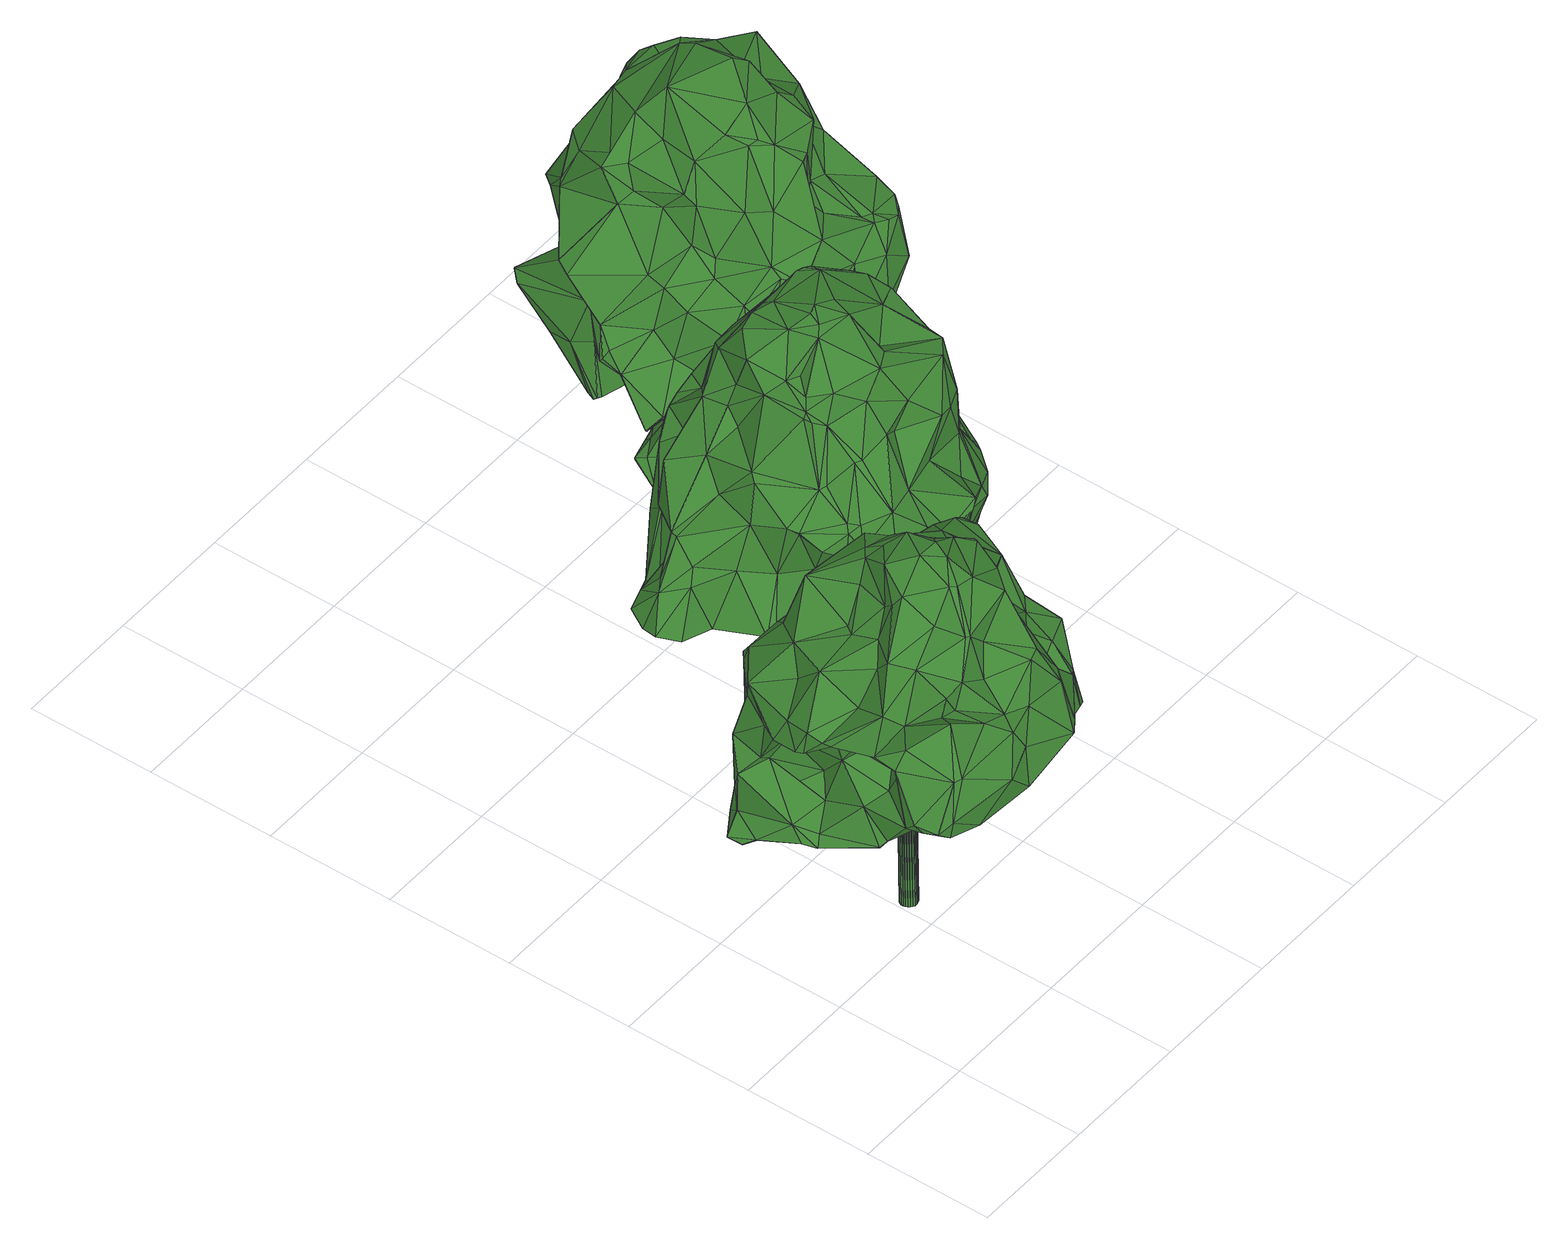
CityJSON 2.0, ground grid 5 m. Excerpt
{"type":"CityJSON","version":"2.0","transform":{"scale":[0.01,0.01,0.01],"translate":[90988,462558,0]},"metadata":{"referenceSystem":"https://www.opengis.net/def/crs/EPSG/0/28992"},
"CityObjects":{
"tree1":{"type":"SolitaryVegetationObject","attributes":{"gtid":11,"crown_width_m":11.07,"crown_median_z":9.2,"trunk_H_m":8.87,"trunk_DBH_m":0.648,"trunk_radius_m":0.324,"trunk_base_height_m":0.33,"original_gtid":"11"},"geometry":[{"type":"Solid","lod":"3","boundaries":[[[[0,1,2]],[[3,4,5]],[[6,7,8]],[[9,10,11]],[[1,12,13]],[[14,15,16]],[[7,17,18]],[[19,20,21]],[[16,22,23]],[[24,23,22]],[[25,4,26]],[[26,4,27]],[[27,3,28]],[[29,30,31]],[[32,30,29]],[[33,34,35]],[[36,37,38]],[[39,40,41]],[[42,40,43]],[[44,45,46]],[[47,48,49]],[[50,51,52]],[[53,54,55]],[[33,56,57]],[[58,59,60]],[[61,62,63]],[[64,65,66]],[[67,68,69]],[[70,68,67]],[[40,42,41]],[[71,72,73]],[[27,4,3]],[[74,75,76]],[[33,57,77]],[[78,79,80]],[[81,82,83]],[[84,85,86]],[[87,88,89]],[[90,46,91]],[[25,92,62]],[[93,19,94]],[[93,94,95]],[[93,96,19]],[[73,72,97]],[[98,59,10]],[[57,99,87]],[[100,101,102]],[[32,103,104]],[[105,104,103]],[[26,27,106]],[[28,106,27]],[[37,107,108]],[[99,57,56]],[[58,60,18]],[[70,109,110]],[[111,49,48]],[[112,45,113]],[[114,115,116]],[[23,117,111]],[[23,111,118]],[[0,12,1]],[[0,119,12]],[[120,121,122]],[[123,52,124]],[[63,125,126]],[[61,63,126]],[[38,127,128]],[[10,59,129]],[[130,110,109]],[[131,97,132]],[[131,132,133]],[[134,135,128]],[[41,42,127]],[[136,137,82]],[[138,139,7]],[[140,141,142]],[[19,21,94]],[[128,127,134]],[[86,143,144]],[[145,146,147]],[[134,127,42]],[[148,137,149]],[[14,48,15]],[[94,150,95]],[[151,140,137]],[[152,101,153]],[[72,154,97]],[[155,156,135]],[[129,58,157]],[[158,159,92]],[[63,160,125]],[[127,38,37]],[[127,37,41]],[[108,41,37]],[[161,162,53]],[[163,68,131]],[[131,164,163]],[[55,64,36]],[[165,166,136]],[[46,45,112]],[[167,92,25]],[[168,117,169]],[[168,169,170]],[[171,51,110]],[[130,51,171]],[[138,172,84]],[[173,92,167]],[[173,158,92]],[[130,171,110]],[[174,160,175]],[[154,176,177]],[[55,36,38]],[[17,6,157]],[[16,15,178]],[[179,101,180]],[[181,182,169]],[[117,181,169]],[[96,183,184]],[[16,118,14]],[[111,14,118]],[[153,185,152]],[[63,62,160]],[[186,187,188]],[[75,189,76]],[[190,175,159]],[[191,101,152]],[[87,89,77]],[[87,77,57]],[[184,35,192]],[[56,35,184]],[[33,35,56]],[[0,139,193]],[[25,194,4]],[[105,148,149]],[[32,195,186]],[[104,195,32]],[[77,196,197]],[[77,89,196]],[[125,123,126]],[[160,123,125]],[[83,82,137]],[[35,198,192]],[[34,198,35]],[[64,199,36]],[[16,23,118]],[[74,102,191]],[[200,198,201]],[[15,48,91]],[[47,91,48]],[[113,45,202]],[[32,29,203]],[[14,111,48]],[[204,205,206]],[[143,205,204]],[[137,148,207]],[[104,149,195]],[[140,195,149]],[[138,86,144]],[[166,165,98]],[[188,187,208]],[[141,208,187]],[[209,210,211]],[[149,137,140]],[[151,141,140]],[[188,208,9]],[[208,166,9]],[[10,9,98]],[[166,98,9]],[[159,175,92]],[[126,212,152]],[[213,214,215]],[[137,207,83]],[[163,83,207]],[[199,107,37]],[[1,13,198]],[[216,129,157]],[[33,217,34]],[[145,75,146]],[[74,146,75]],[[73,131,71]],[[52,51,218]],[[67,69,105]],[[148,105,69]],[[67,105,103]],[[109,67,103]],[[128,135,162]],[[97,131,73]],[[154,72,176]],[[115,114,219]],[[24,22,112]],[[60,172,18]],[[181,220,76]],[[165,84,172]],[[31,30,221]],[[30,188,9]],[[32,188,30]],[[32,186,188]],[[194,5,4]],[[46,112,178]],[[179,180,24]],[[191,102,101]],[[2,222,223]],[[105,149,104]],[[90,224,44]],[[91,178,15]],[[87,99,156]],[[84,86,138]],[[155,135,134]],[[143,204,144]],[[222,200,47]],[[222,47,49]],[[201,225,200]],[[76,102,74]],[[91,46,178]],[[226,80,79]],[[12,192,13]],[[76,227,181]],[[218,146,74]],[[218,147,146]],[[205,122,20]],[[205,20,206]],[[17,7,6]],[[139,0,8]],[[139,8,7]],[[60,165,172]],[[100,180,101]],[[190,174,175]],[[96,228,229]],[[192,228,184]],[[230,100,231]],[[232,168,170]],[[182,181,227]],[[233,197,234]],[[66,65,190]],[[143,86,205]],[[216,6,235]],[[30,236,221]],[[216,157,6]],[[170,235,232]],[[55,65,64]],[[198,13,192]],[[237,238,239]],[[82,120,85]],[[97,154,132]],[[174,190,78]],[[42,88,134]],[[240,145,147]],[[201,198,34]],[[110,226,70]],[[237,216,238]],[[241,242,232]],[[168,223,222]],[[180,230,213]],[[243,75,244]],[[10,244,145]],[[44,28,245]],[[139,246,247]],[[144,247,246]],[[231,100,102]],[[231,102,76]],[[169,238,170]],[[235,238,216]],[[170,238,235]],[[247,144,204]],[[248,249,219]],[[120,86,85]],[[0,193,119]],[[116,250,251]],[[161,128,162]],[[69,207,148]],[[136,85,165]],[[136,82,85]],[[245,3,202]],[[190,159,66]],[[252,253,119]],[[71,254,54]],[[218,51,130]],[[245,202,44]],[[173,199,158]],[[64,158,199]],[[78,255,256]],[[78,65,255]],[[25,26,167]],[[26,106,107]],[[72,71,176]],[[179,24,112]],[[90,44,46]],[[190,65,78]],[[257,162,135]],[[239,238,169]],[[129,216,244]],[[3,245,28]],[[124,74,212]],[[100,230,180]],[[115,258,220]],[[1,200,2]],[[198,200,1]],[[259,113,260]],[[161,38,128]],[[239,169,182]],[[113,179,112]],[[5,260,113]],[[159,158,66]],[[53,162,177]],[[177,162,257]],[[117,261,111]],[[168,261,117]],[[167,26,173]],[[199,173,107]],[[107,106,108]],[[69,68,163]],[[0,2,242]],[[262,94,263]],[[7,172,138]],[[18,172,7]],[[251,215,214]],[[42,89,88]],[[168,232,242]],[[87,156,155]],[[168,222,261]],[[174,80,50]],[[174,50,160]],[[175,160,92]],[[62,92,160]],[[201,34,217]],[[70,67,109]],[[196,43,234]],[[40,234,43]],[[26,107,173]],[[197,233,217]],[[58,129,59]],[[129,244,10]],[[145,244,75]],[[264,248,219]],[[231,76,265]],[[266,121,120]],[[93,99,183]],[[2,200,222]],[[196,234,197]],[[157,58,17]],[[58,18,17]],[[249,265,258]],[[25,62,185]],[[243,267,75]],[[211,268,264]],[[144,246,138]],[[138,246,139]],[[54,256,55]],[[255,55,256]],[[116,115,23]],[[113,202,5]],[[77,217,33]],[[197,217,77]],[[208,141,269]],[[247,252,139]],[[219,249,258]],[[189,227,76]],[[28,108,106]],[[177,257,262]],[[150,262,257]],[[213,230,270]],[[23,115,117]],[[220,117,115]],[[49,271,222]],[[177,262,154]],[[5,202,3]],[[254,272,256]],[[181,117,220]],[[30,9,236]],[[234,91,273]],[[234,273,233]],[[47,273,91]],[[223,168,242]],[[223,242,2]],[[196,89,43]],[[42,43,89]],[[211,114,116]],[[209,211,116]],[[222,271,261]],[[259,260,101]],[[101,260,153]],[[274,121,275]],[[274,275,133]],[[231,249,230]],[[153,260,5]],[[44,202,45]],[[243,237,267]],[[243,244,216]],[[93,156,99]],[[95,156,93]],[[16,178,22]],[[257,135,276]],[[257,276,150]],[[277,41,108]],[[156,95,276]],[[156,276,135]],[[86,120,122]],[[86,122,205]],[[37,36,199]],[[150,276,95]],[[194,25,185]],[[247,278,229]],[[96,229,278]],[[219,258,115]],[[134,88,155]],[[87,155,88]],[[264,268,248]],[[110,80,226]],[[248,268,270]],[[93,183,96]],[[78,272,79]],[[56,184,183]],[[56,183,99]],[[111,261,271]],[[111,271,49]],[[177,176,53]],[[53,176,54]],[[54,176,71]],[[256,272,78]],[[193,252,119]],[[163,207,69]],[[184,228,96]],[[38,161,55]],[[53,55,161]],[[218,124,52]],[[232,279,241]],[[262,150,94]],[[151,137,136]],[[259,101,179]],[[187,186,142]],[[141,187,142]],[[186,195,142]],[[142,195,140]],[[235,279,232]],[[6,279,235]],[[0,242,241]],[[259,179,113]],[[121,83,163]],[[152,212,191]],[[132,154,263]],[[132,263,21]],[[21,263,94]],[[204,206,280]],[[262,263,154]],[[204,280,247]],[[277,108,224]],[[131,254,71]],[[54,254,256]],[[70,226,254]],[[112,22,178]],[[68,254,131]],[[254,68,70]],[[96,278,19]],[[182,227,239]],[[265,249,231]],[[219,211,264]],[[219,114,211]],[[268,211,214]],[[24,180,250]],[[116,24,250]],[[116,23,24]],[[251,250,180]],[[278,280,19]],[[278,247,280]],[[206,19,280]],[[98,60,59]],[[165,60,98]],[[84,165,85]],[[152,62,61]],[[152,61,126]],[[76,258,265]],[[220,258,76]],[[21,20,122]],[[216,237,243]],[[163,164,121]],[[131,133,164]],[[130,203,29]],[[29,218,130]],[[29,147,218]],[[103,32,203]],[[109,203,130]],[[103,203,109]],[[50,110,51]],[[28,44,224]],[[124,212,126]],[[39,90,40]],[[39,224,90]],[[39,277,224]],[[28,224,108]],[[213,215,281]],[[213,281,180]],[[251,281,215]],[[180,281,251]],[[266,120,82]],[[122,121,274]],[[122,274,132]],[[132,274,133]],[[132,21,122]],[[133,275,164]],[[121,164,275]],[[145,11,10]],[[147,29,240]],[[251,214,210]],[[251,210,209]],[[251,209,116]],[[211,210,214]],[[75,267,189]],[[267,237,189]],[[237,227,189]],[[239,227,237]],[[206,20,19]],[[200,282,47]],[[62,152,185]],[[9,11,236]],[[221,236,11]],[[31,11,240]],[[240,29,31]],[[240,11,145]],[[31,221,11]],[[225,282,200]],[[201,282,225]],[[64,66,158]],[[80,110,50]],[[217,233,273]],[[282,201,273]],[[217,273,201]],[[229,253,252]],[[47,282,273]],[[194,185,5]],[[153,5,185]],[[8,279,6]],[[39,41,277]],[[139,252,193]],[[208,269,166]],[[151,269,141]],[[52,123,50]],[[160,50,123]],[[174,78,80]],[[213,270,214]],[[268,214,270]],[[136,166,269]],[[136,269,151]],[[252,247,229]],[[83,121,266]],[[83,266,81]],[[248,270,249]],[[230,249,270]],[[8,0,279]],[[241,279,0]],[[226,79,272]],[[254,226,272]],[[266,82,81]],[[192,253,228]],[[119,253,12]],[[234,40,283]],[[234,283,91]],[[90,283,40]],[[91,283,90]],[[192,12,253]],[[229,228,253]],[[126,123,124]],[[124,218,74]],[[255,65,55]],[[74,191,212]],[[284,285,286]],[[284,286,287]],[[287,286,288]],[[287,288,289]],[[286,285,290]],[[286,290,288]],[[288,290,291]],[[288,291,289]],[[290,285,292]],[[290,292,291]],[[291,292,293]],[[291,293,289]],[[292,285,294]],[[292,294,293]],[[293,294,295]],[[293,295,289]],[[294,285,296]],[[294,296,295]],[[295,296,297]],[[295,297,289]],[[296,285,298]],[[296,298,297]],[[297,298,299]],[[297,299,289]],[[298,285,300]],[[298,300,299]],[[299,300,301]],[[299,301,289]],[[300,285,302]],[[300,302,301]],[[301,302,303]],[[301,303,289]],[[302,285,304]],[[302,304,303]],[[303,304,305]],[[303,305,289]],[[304,285,306]],[[304,306,305]],[[305,306,307]],[[305,307,289]],[[306,285,308]],[[306,308,307]],[[307,308,309]],[[307,309,289]],[[308,285,310]],[[308,310,309]],[[309,310,311]],[[309,311,289]],[[310,285,312]],[[310,312,311]],[[311,312,313]],[[311,313,289]],[[312,285,314]],[[312,314,313]],[[313,314,315]],[[313,315,289]],[[314,285,316]],[[314,316,315]],[[315,316,317]],[[315,317,289]],[[316,285,318]],[[316,318,317]],[[317,318,319]],[[317,319,289]],[[318,285,320]],[[318,320,319]],[[319,320,321]],[[319,321,289]],[[320,285,322]],[[320,322,321]],[[321,322,323]],[[321,323,289]],[[322,285,324]],[[322,324,323]],[[323,324,325]],[[323,325,289]],[[324,285,326]],[[324,326,325]],[[325,326,327]],[[325,327,289]],[[326,285,328]],[[326,328,327]],[[327,328,329]],[[327,329,289]],[[328,285,330]],[[328,330,329]],[[329,330,331]],[[329,331,289]],[[330,285,332]],[[330,332,331]],[[331,332,333]],[[331,333,289]],[[332,285,284]],[[332,284,333]],[[333,284,287]],[[333,287,289]]]]}]},
"tree2":{"type":"SolitaryVegetationObject","attributes":{"gtid":9,"crown_width_m":12.31,"crown_median_z":10.75,"trunk_H_m":10.46,"trunk_DBH_m":0.818,"trunk_radius_m":0.409,"trunk_base_height_m":0.29,"original_gtid":"9"},"geometry":[{"type":"Solid","lod":"3","boundaries":[[[[334,335,336]],[[337,338,339]],[[340,341,342]],[[343,344,345]],[[346,347,348]],[[349,350,351]],[[352,353,354]],[[355,356,357]],[[358,359,360]],[[359,361,360]],[[362,363,364]],[[365,345,344]],[[365,366,345]],[[367,350,349]],[[367,349,368]],[[352,369,370]],[[371,372,373]],[[374,375,376]],[[362,364,377]],[[378,379,380]],[[381,380,379]],[[364,363,382]],[[383,384,385]],[[386,387,388]],[[389,375,390]],[[391,392,393]],[[394,395,396]],[[394,397,395]],[[394,396,398]],[[399,400,401]],[[402,403,380]],[[404,357,405]],[[406,357,356]],[[406,335,357]],[[407,408,409]],[[339,338,373]],[[339,372,371]],[[410,411,391]],[[412,384,383]],[[413,414,415]],[[383,393,416]],[[417,418,419]],[[420,421,408]],[[422,392,342]],[[343,423,424]],[[339,373,372]],[[425,426,364]],[[362,377,427]],[[428,427,377]],[[361,429,360]],[[357,430,355]],[[355,431,432]],[[355,430,339]],[[433,434,435]],[[436,437,383]],[[436,383,416]],[[438,439,440]],[[371,431,339]],[[355,339,431]],[[373,441,371]],[[412,383,437]],[[343,442,443]],[[406,336,335]],[[384,444,445]],[[446,447,448]],[[438,440,449]],[[450,402,388]],[[451,452,453]],[[454,455,456]],[[457,421,420]],[[410,439,411]],[[458,459,460]],[[461,462,463]],[[464,465,466]],[[467,468,469]],[[470,419,418]],[[350,471,472]],[[413,461,473]],[[413,462,461]],[[456,474,475]],[[476,475,474]],[[337,477,478]],[[479,480,386]],[[481,367,476]],[[359,482,361]],[[376,483,451]],[[342,484,340]],[[391,393,410]],[[485,486,469]],[[435,487,433]],[[386,388,402]],[[428,377,426]],[[488,461,463]],[[424,489,447]],[[368,349,353]],[[490,380,381]],[[491,473,492]],[[394,441,397]],[[490,493,380]],[[494,493,490]],[[354,353,349]],[[495,496,497]],[[498,491,488]],[[428,499,500]],[[390,375,374]],[[363,362,427]],[[428,426,501]],[[365,458,502]],[[432,431,387]],[[343,503,423]],[[350,487,435]],[[437,504,412]],[[357,504,405]],[[495,378,496]],[[381,429,467]],[[424,505,343]],[[506,466,507]],[[506,507,458]],[[420,508,509]],[[334,336,509]],[[510,511,512]],[[418,513,512]],[[444,384,412]],[[421,514,515]],[[495,516,378]],[[456,475,454]],[[450,388,387]],[[450,387,431]],[[355,432,356]],[[387,356,432]],[[406,356,387]],[[402,517,386]],[[380,517,402]],[[357,404,430]],[[485,457,486]],[[518,505,424]],[[519,420,520]],[[359,498,482]],[[521,417,522]],[[523,375,389]],[[370,369,524]],[[461,492,473]],[[420,525,457]],[[365,344,505]],[[488,491,492]],[[488,492,461]],[[480,526,527]],[[528,466,529]],[[375,449,483]],[[520,420,509]],[[351,350,524]],[[429,530,379]],[[381,379,530]],[[381,530,429]],[[412,504,335]],[[357,335,504]],[[363,484,523]],[[389,363,523]],[[370,531,532]],[[533,524,534]],[[395,428,501]],[[498,359,491]],[[350,435,524]],[[345,434,535]],[[507,465,458]],[[524,435,536]],[[524,536,537]],[[411,375,484]],[[449,375,411]],[[449,440,452]],[[454,475,497]],[[365,459,458]],[[346,445,538]],[[444,538,445]],[[539,474,456]],[[369,351,524]],[[501,396,395]],[[398,396,501]],[[450,540,402]],[[403,402,540]],[[453,439,399]],[[369,352,541]],[[373,338,397]],[[397,338,337]],[[521,460,417]],[[467,490,381]],[[481,476,474]],[[481,474,539]],[[542,543,514]],[[443,442,374]],[[412,544,444]],[[475,476,368]],[[348,545,346]],[[398,539,394]],[[446,424,447]],[[500,427,428]],[[358,536,464]],[[537,536,358]],[[442,535,433]],[[454,497,496]],[[445,385,384]],[[546,426,425]],[[425,472,547]],[[395,548,428]],[[345,549,434]],[[525,490,486]],[[342,341,422]],[[343,535,442]],[[389,382,363]],[[478,550,499]],[[546,501,426]],[[546,398,501]],[[485,514,421]],[[542,514,485]],[[376,443,374]],[[525,486,457]],[[401,545,448]],[[401,448,447]],[[551,472,552]],[[553,346,554]],[[553,554,385]],[[451,453,503]],[[519,526,479]],[[555,556,508]],[[433,374,442]],[[456,455,403]],[[460,521,506]],[[460,506,458]],[[418,557,470]],[[466,465,507]],[[368,476,367]],[[341,340,499]],[[341,499,550]],[[558,559,510]],[[407,470,557]],[[409,470,407]],[[417,560,513]],[[343,505,344]],[[463,462,415]],[[413,415,462]],[[556,511,561]],[[556,562,511]],[[385,393,383]],[[557,562,407]],[[521,543,415]],[[521,415,506]],[[521,522,543]],[[358,466,528]],[[464,466,358]],[[528,359,358]],[[433,487,551]],[[365,505,459]],[[464,563,465]],[[465,563,458]],[[421,457,485]],[[479,525,519]],[[485,469,564]],[[565,435,502]],[[565,502,563]],[[535,434,433]],[[481,539,398]],[[456,403,540]],[[452,440,453]],[[539,566,394]],[[489,503,401]],[[399,401,453]],[[453,401,503]],[[456,566,539]],[[567,527,406]],[[527,336,406]],[[341,550,416]],[[563,502,458]],[[385,554,393]],[[410,393,554]],[[500,363,427]],[[405,504,437]],[[480,479,526]],[[435,434,549]],[[445,553,385]],[[420,519,525]],[[568,367,481]],[[568,481,398]],[[343,376,503]],[[343,443,376]],[[451,503,376]],[[410,400,399]],[[410,399,439]],[[339,404,337]],[[489,401,447]],[[430,404,339]],[[477,337,404]],[[405,437,404]],[[436,404,437]],[[436,477,404]],[[509,526,520]],[[397,337,548]],[[364,426,377]],[[411,484,342]],[[498,488,468]],[[346,538,347]],[[510,347,538]],[[354,349,351]],[[369,541,351]],[[354,351,541]],[[352,354,541]],[[334,561,569]],[[417,518,570]],[[424,570,518]],[[496,455,454]],[[516,379,378]],[[400,410,554]],[[448,545,446]],[[488,564,469]],[[488,463,564]],[[415,542,463]],[[415,543,542]],[[418,512,557]],[[564,542,485]],[[463,542,564]],[[451,483,452]],[[401,400,545]],[[375,483,376]],[[569,561,511]],[[569,511,538]],[[510,538,511]],[[407,562,555]],[[556,555,562]],[[571,534,537]],[[386,480,387]],[[498,468,572]],[[467,572,468]],[[509,556,561]],[[509,561,334]],[[532,573,370]],[[352,370,573]],[[341,574,422]],[[416,574,341]],[[416,393,574]],[[392,574,393]],[[445,346,553]],[[391,411,392]],[[342,392,411]],[[506,415,414]],[[438,449,411]],[[572,361,482]],[[429,361,572]],[[446,570,424]],[[545,575,576]],[[545,348,575]],[[563,464,536]],[[358,360,516]],[[429,516,360]],[[429,379,516]],[[552,472,425]],[[568,547,367]],[[546,568,398]],[[366,502,435]],[[484,577,340]],[[500,577,363]],[[499,340,577]],[[499,577,500]],[[484,363,577]],[[549,366,435]],[[453,440,439]],[[403,455,380]],[[378,380,455]],[[543,522,514]],[[378,455,496]],[[515,409,408]],[[515,408,421]],[[438,411,439]],[[575,348,347]],[[550,478,578]],[[550,578,416]],[[397,441,373]],[[436,578,477]],[[478,477,578]],[[436,416,578]],[[365,502,366]],[[368,353,475]],[[497,475,353]],[[446,545,576]],[[570,446,560]],[[576,560,446]],[[546,425,568]],[[425,547,568]],[[570,560,417]],[[579,516,497]],[[516,579,580]],[[335,544,412]],[[334,544,335]],[[569,544,334]],[[422,574,392]],[[547,472,471]],[[556,509,508]],[[555,508,420]],[[547,581,367]],[[512,558,510]],[[579,497,582]],[[494,525,479]],[[490,525,494]],[[516,495,497]],[[557,512,511]],[[575,513,560]],[[576,575,560]],[[343,345,535]],[[583,395,397]],[[478,548,337]],[[382,552,364]],[[467,429,572]],[[382,389,552]],[[584,358,516]],[[583,397,548]],[[551,552,389]],[[551,389,390]],[[499,428,585]],[[499,585,478]],[[585,548,478]],[[358,571,537]],[[353,352,573]],[[510,559,347]],[[549,345,366]],[[552,425,364]],[[387,480,406]],[[480,567,406]],[[585,428,548]],[[583,548,395]],[[466,414,529]],[[491,359,529]],[[506,414,466]],[[473,529,414]],[[528,529,359]],[[491,529,473]],[[413,473,414]],[[484,375,523]],[[520,526,519]],[[441,456,540]],[[441,540,371]],[[371,540,431]],[[431,540,450]],[[572,482,498]],[[511,562,557]],[[470,409,586]],[[417,419,586]],[[417,586,522]],[[470,586,419]],[[409,515,586]],[[514,586,515]],[[522,586,514]],[[545,400,554]],[[545,554,346]],[[456,441,566]],[[467,486,490]],[[469,486,467]],[[575,347,559]],[[536,435,565]],[[536,565,563]],[[517,493,479]],[[494,479,493]],[[517,479,386]],[[380,493,517]],[[489,424,423]],[[489,423,503]],[[480,527,567]],[[390,374,587]],[[551,390,587]],[[433,551,587]],[[374,433,587]],[[487,350,472]],[[487,472,551]],[[584,516,580]],[[367,581,350]],[[350,581,471]],[[547,471,581]],[[513,418,417]],[[558,575,559]],[[544,569,588]],[[544,588,444]],[[538,444,588]],[[538,588,569]],[[584,579,358]],[[584,580,579]],[[336,526,509]],[[417,589,518]],[[527,526,336]],[[488,469,468]],[[518,589,505]],[[459,505,589]],[[459,589,460]],[[460,589,417]],[[394,566,441]],[[353,573,497]],[[582,497,573]],[[582,573,532]],[[452,483,449]],[[512,513,558]],[[558,513,575]],[[408,555,420]],[[408,407,555]],[[531,370,533]],[[533,370,524]],[[524,537,534]],[[579,571,358]],[[582,571,579]],[[532,571,582]],[[531,533,571]],[[531,571,532]],[[533,534,571]],[[590,591,592]],[[590,592,593]],[[593,592,594]],[[593,594,595]],[[592,591,596]],[[592,596,594]],[[594,596,597]],[[594,597,595]],[[596,591,598]],[[596,598,597]],[[597,598,599]],[[597,599,595]],[[598,591,600]],[[598,600,599]],[[599,600,601]],[[599,601,595]],[[600,591,602]],[[600,602,601]],[[601,602,603]],[[601,603,595]],[[602,591,604]],[[602,604,603]],[[603,604,605]],[[603,605,595]],[[604,591,606]],[[604,606,605]],[[605,606,607]],[[605,607,595]],[[606,591,608]],[[606,608,607]],[[607,608,609]],[[607,609,595]],[[608,591,610]],[[608,610,609]],[[609,610,611]],[[609,611,595]],[[610,591,612]],[[610,612,611]],[[611,612,613]],[[611,613,595]],[[612,591,614]],[[612,614,613]],[[613,614,615]],[[613,615,595]],[[614,591,616]],[[614,616,615]],[[615,616,617]],[[615,617,595]],[[616,591,618]],[[616,618,617]],[[617,618,619]],[[617,619,595]],[[618,591,620]],[[618,620,619]],[[619,620,621]],[[619,621,595]],[[620,591,622]],[[620,622,621]],[[621,622,623]],[[621,623,595]],[[622,591,624]],[[622,624,623]],[[623,624,625]],[[623,625,595]],[[624,591,626]],[[624,626,625]],[[625,626,627]],[[625,627,595]],[[626,591,628]],[[626,628,627]],[[627,628,629]],[[627,629,595]],[[628,591,630]],[[628,630,629]],[[629,630,631]],[[629,631,595]],[[630,591,632]],[[630,632,631]],[[631,632,633]],[[631,633,595]],[[632,591,634]],[[632,634,633]],[[633,634,635]],[[633,635,595]],[[634,591,636]],[[634,636,635]],[[635,636,637]],[[635,637,595]],[[636,591,638]],[[636,638,637]],[[637,638,639]],[[637,639,595]],[[638,591,590]],[[638,590,639]],[[639,590,593]],[[639,593,595]]]]}]},
"tree3":{"type":"SolitaryVegetationObject","attributes":{"gtid":20,"crown_width_m":12.54,"crown_median_z":9.98,"trunk_H_m":9.71,"trunk_DBH_m":0.793,"trunk_radius_m":0.396,"trunk_base_height_m":0.27,"original_gtid":"20"},"geometry":[{"type":"Solid","lod":"3","boundaries":[[[[640,641,642]],[[643,644,645]],[[646,647,648]],[[649,650,651]],[[652,653,654]],[[655,656,657]],[[658,659,660]],[[658,661,659]],[[662,663,664]],[[662,664,665]],[[648,666,646]],[[667,662,668]],[[669,667,668]],[[670,646,666]],[[671,672,673]],[[674,675,676]],[[677,676,675]],[[678,679,680]],[[681,682,683]],[[679,684,680]],[[685,686,687]],[[688,687,686]],[[689,690,691]],[[692,645,670]],[[686,693,694]],[[695,696,697]],[[698,699,700]],[[698,701,702]],[[703,673,684]],[[680,684,673]],[[704,705,706]],[[669,707,667]],[[708,709,710]],[[711,712,713]],[[714,715,716]],[[717,696,718]],[[719,703,720]],[[641,721,718]],[[722,723,724]],[[725,726,727]],[[728,685,729]],[[730,731,732]],[[733,734,735]],[[736,733,735]],[[712,737,738]],[[739,715,714]],[[740,741,742]],[[703,684,679]],[[674,743,744]],[[675,674,744]],[[650,745,746]],[[719,673,703]],[[747,701,748]],[[702,701,747]],[[692,749,750]],[[724,687,751]],[[752,753,754]],[[755,682,681]],[[756,757,758]],[[748,759,760]],[[681,761,762]],[[763,764,765]],[[683,761,681]],[[683,762,761]],[[766,767,768]],[[683,682,769]],[[765,764,742]],[[770,771,694]],[[770,763,771]],[[772,773,774]],[[700,701,698]],[[706,775,704]],[[776,777,778]],[[779,780,781]],[[782,780,783]],[[784,785,786]],[[779,783,780]],[[787,784,788]],[[789,767,766]],[[715,767,789]],[[790,693,770]],[[728,791,758]],[[721,704,775]],[[792,643,793]],[[794,795,726]],[[727,726,795]],[[641,660,796]],[[711,797,764]],[[798,697,799]],[[800,801,704]],[[802,803,804]],[[704,801,705]],[[805,806,807]],[[768,808,766]],[[707,809,708]],[[680,673,672]],[[680,672,810]],[[768,811,808]],[[812,808,811]],[[641,718,658]],[[641,658,660]],[[812,813,814]],[[663,667,815]],[[663,662,667]],[[705,801,816]],[[817,804,734]],[[818,819,820]],[[818,821,819]],[[822,823,824]],[[789,716,715]],[[775,706,825]],[[826,827,674]],[[828,827,826]],[[821,829,819]],[[752,652,830]],[[705,831,825]],[[705,825,706]],[[814,831,812]],[[716,832,714]],[[714,832,731]],[[833,718,721]],[[810,678,680]],[[825,834,775]],[[791,747,782]],[[835,836,837]],[[670,749,692]],[[762,823,822]],[[683,769,838]],[[839,779,781]],[[840,841,763]],[[840,842,841]],[[700,843,844]],[[691,690,649]],[[845,785,846]],[[845,846,730]],[[721,640,704]],[[719,847,673]],[[731,730,776]],[[795,737,712]],[[848,737,795]],[[705,808,831]],[[816,808,705]],[[849,850,851]],[[649,651,707]],[[852,853,854]],[[855,856,650]],[[857,856,855]],[[858,859,740]],[[859,771,740]],[[860,779,839]],[[749,666,861]],[[666,749,670]],[[862,781,863]],[[864,787,772]],[[740,771,741]],[[865,855,866]],[[861,867,749]],[[686,774,868]],[[869,787,864]],[[702,870,698]],[[871,872,873]],[[855,650,689]],[[772,840,773]],[[722,724,751]],[[786,656,874]],[[648,856,857]],[[764,841,711]],[[822,824,875]],[[852,812,811]],[[739,830,876]],[[739,876,715]],[[877,875,824]],[[877,824,663]],[[857,666,648]],[[868,878,770]],[[771,879,751]],[[722,751,879]],[[880,881,870]],[[882,870,881]],[[783,791,782]],[[645,692,659]],[[750,659,692]],[[742,764,740]],[[797,740,764]],[[747,883,702]],[[784,787,869]],[[878,774,773]],[[884,810,885]],[[809,884,885]],[[795,794,848]],[[886,848,794]],[[714,731,887]],[[714,887,739]],[[764,763,841]],[[651,888,667]],[[707,710,649]],[[721,641,640]],[[853,822,875]],[[889,890,800]],[[890,891,800]],[[794,726,886]],[[837,836,873]],[[762,683,823]],[[683,892,823]],[[838,760,759]],[[728,758,757]],[[702,893,729]],[[825,831,894]],[[647,856,648]],[[741,765,742]],[[689,650,690]],[[874,895,786]],[[807,896,897]],[[806,896,807]],[[876,682,898]],[[681,899,755]],[[838,748,760]],[[730,732,657]],[[732,900,657]],[[716,732,832]],[[901,820,866]],[[818,820,901]],[[853,852,902]],[[816,903,808]],[[766,808,903]],[[789,732,716]],[[893,883,729]],[[702,883,893]],[[643,904,905]],[[736,735,798]],[[906,668,665]],[[766,907,789]],[[724,723,805]],[[875,817,813]],[[653,908,839]],[[643,661,695]],[[643,645,661]],[[805,909,687]],[[681,762,899]],[[861,910,867]],[[757,774,686]],[[791,883,747]],[[774,864,772]],[[869,785,784]],[[869,864,785]],[[911,649,710]],[[912,913,861]],[[850,849,914]],[[915,686,685]],[[905,904,851]],[[851,904,849]],[[802,815,849]],[[904,802,849]],[[804,815,802]],[[663,815,804]],[[850,651,746]],[[772,787,788]],[[772,788,840]],[[801,800,903]],[[756,758,791]],[[649,690,650]],[[770,693,868]],[[916,867,848]],[[750,867,916]],[[769,682,652]],[[767,917,768]],[[865,896,836]],[[670,645,646]],[[859,879,771]],[[871,918,879]],[[699,906,843]],[[842,840,895]],[[874,842,895]],[[905,919,643]],[[857,865,835]],[[855,865,857]],[[650,746,651]],[[782,747,862]],[[791,783,860]],[[824,823,665]],[[777,860,778]],[[756,791,860]],[[920,739,887]],[[920,887,778]],[[921,679,699]],[[922,921,699]],[[678,884,906]],[[733,813,817]],[[865,866,896]],[[897,896,866]],[[804,817,663]],[[900,923,655]],[[900,655,657]],[[878,773,840]],[[713,738,737]],[[707,884,809]],[[695,697,643]],[[821,818,924]],[[784,786,788]],[[831,808,812]],[[774,878,868]],[[653,752,908]],[[925,908,752]],[[839,908,860]],[[926,835,837]],[[725,927,726]],[[700,759,701]],[[778,928,757]],[[778,929,928]],[[739,752,830]],[[740,930,858]],[[736,798,833]],[[736,833,721]],[[723,806,805]],[[665,664,824]],[[860,929,778]],[[832,732,731]],[[810,884,678]],[[748,862,747]],[[722,879,918]],[[734,798,735]],[[779,860,783]],[[929,860,908]],[[925,929,908]],[[708,710,707]],[[696,717,697]],[[853,902,899]],[[899,822,853]],[[839,654,653]],[[862,654,839]],[[899,762,822]],[[781,862,839]],[[757,860,777]],[[756,860,757]],[[750,749,867]],[[837,828,826]],[[872,828,837]],[[852,931,902]],[[864,932,776]],[[777,776,932]],[[881,909,805]],[[785,864,846]],[[816,801,903]],[[877,933,875]],[[663,933,877]],[[852,854,812]],[[769,654,838]],[[875,933,817]],[[663,817,933]],[[789,934,900]],[[919,851,850]],[[849,815,914]],[[770,878,763]],[[707,651,667]],[[748,701,759]],[[805,687,724]],[[901,935,818]],[[729,880,702]],[[880,729,909]],[[774,757,932]],[[774,932,864]],[[881,805,807]],[[645,659,661]],[[911,691,649]],[[924,691,911]],[[788,895,840]],[[788,786,895]],[[741,763,765]],[[901,866,935]],[[935,866,855]],[[725,842,655]],[[727,842,725]],[[909,881,880]],[[905,851,919]],[[700,699,843]],[[880,870,702]],[[868,693,686]],[[912,861,666]],[[652,682,876]],[[652,876,830]],[[926,666,857]],[[912,666,926]],[[912,926,676]],[[826,926,837]],[[676,926,826]],[[786,785,845]],[[936,740,797]],[[912,676,677]],[[847,937,882]],[[937,922,882]],[[743,938,744]],[[674,676,826]],[[743,797,938]],[[936,797,743]],[[677,675,744]],[[927,891,890]],[[859,871,879]],[[751,694,771]],[[792,644,643]],[[910,713,737]],[[713,910,938]],[[814,894,831]],[[889,800,704]],[[902,898,899]],[[931,767,898]],[[902,931,898]],[[900,732,789]],[[778,887,776]],[[731,776,887]],[[752,915,753]],[[653,652,752]],[[867,737,848]],[[886,726,939]],[[755,898,682]],[[899,898,755]],[[892,844,843]],[[892,843,823]],[[683,844,892]],[[668,884,669]],[[668,906,884]],[[647,646,940]],[[873,836,918]],[[806,918,896]],[[870,699,698]],[[873,872,837]],[[876,898,767]],[[890,939,927]],[[904,803,802]],[[660,916,796]],[[733,817,734]],[[713,712,738]],[[940,644,941]],[[674,827,942]],[[678,906,699]],[[679,678,699]],[[896,918,836]],[[935,689,691]],[[935,855,689]],[[640,889,704]],[[848,886,796]],[[640,886,943]],[[848,796,916]],[[797,713,938]],[[711,713,797]],[[789,907,934]],[[891,934,907]],[[721,775,736]],[[657,845,730]],[[741,771,763]],[[718,696,658]],[[940,856,647]],[[919,746,944]],[[941,944,746]],[[730,846,776]],[[719,937,847]],[[644,792,941]],[[945,941,792]],[[665,668,662]],[[843,906,823]],[[715,876,767]],[[897,946,807]],[[867,910,737]],[[665,823,906]],[[940,745,856]],[[941,745,940]],[[865,836,835]],[[780,863,781]],[[776,846,864]],[[677,913,912]],[[672,829,810]],[[672,819,829]],[[734,803,798]],[[804,803,734]],[[722,806,723]],[[918,806,722]],[[882,946,947]],[[946,897,866]],[[871,828,872]],[[859,828,871]],[[858,828,859]],[[871,873,918]],[[916,659,750]],[[916,660,659]],[[842,727,841]],[[795,841,727]],[[935,691,818]],[[810,829,885]],[[712,711,841]],[[712,841,795]],[[709,885,829]],[[821,709,829]],[[769,652,654]],[[903,907,766]],[[748,654,862]],[[838,654,748]],[[824,664,663]],[[911,710,709]],[[793,919,944]],[[881,946,882]],[[807,946,881]],[[793,944,792]],[[782,863,780]],[[925,928,929]],[[686,915,757]],[[926,857,835]],[[728,883,791]],[[920,778,915]],[[739,920,915]],[[739,915,752]],[[915,778,757]],[[782,862,863]],[[911,709,924]],[[798,803,904]],[[936,743,942]],[[936,942,827]],[[709,821,924]],[[790,694,693]],[[910,861,913]],[[688,694,687]],[[688,686,694]],[[910,913,938]],[[694,751,687]],[[640,642,886]],[[671,673,847]],[[796,886,642]],[[744,938,913]],[[744,913,677]],[[671,819,672]],[[757,928,728]],[[728,928,925]],[[924,818,691]],[[833,798,799]],[[740,936,930]],[[927,923,891]],[[729,883,728]],[[646,645,644]],[[658,695,661]],[[658,696,695]],[[651,850,914]],[[669,884,707]],[[853,875,854]],[[850,746,919]],[[646,644,940]],[[725,923,927]],[[655,923,725]],[[923,900,934]],[[923,934,891]],[[717,799,697]],[[947,671,847]],[[845,657,656]],[[845,656,786]],[[858,827,828]],[[936,827,858]],[[708,885,709]],[[719,720,937]],[[919,793,643]],[[643,697,904]],[[844,683,759]],[[844,759,700]],[[931,917,767]],[[878,840,763]],[[889,943,890]],[[813,733,894]],[[927,939,726]],[[813,894,814]],[[875,813,854]],[[812,854,813]],[[667,888,815]],[[914,815,888]],[[838,759,683]],[[729,687,909]],[[903,800,907]],[[891,907,800]],[[941,746,745]],[[650,856,745]],[[685,728,754]],[[925,754,728]],[[753,915,754]],[[685,754,915]],[[752,754,925]],[[833,799,718]],[[718,799,717]],[[790,770,694]],[[685,687,729]],[[858,930,936]],[[796,642,641]],[[866,820,946]],[[947,820,819]],[[946,820,947]],[[651,914,888]],[[792,944,945]],[[945,944,941]],[[842,656,655]],[[842,874,656]],[[640,943,889]],[[768,917,811]],[[811,917,852]],[[931,852,917]],[[904,697,798]],[[882,947,847]],[[870,882,922]],[[870,922,699]],[[825,894,834]],[[733,834,894]],[[736,834,733]],[[736,775,834]],[[819,671,947]],[[939,890,943]],[[939,943,886]],[[757,777,932]],[[674,942,743]],[[809,885,708]],[[921,922,937]],[[921,937,720]],[[679,720,703]],[[921,720,679]],[[948,949,950]],[[948,950,951]],[[951,950,952]],[[951,952,953]],[[950,949,954]],[[950,954,952]],[[952,954,955]],[[952,955,953]],[[954,949,956]],[[954,956,955]],[[955,956,957]],[[955,957,953]],[[956,949,958]],[[956,958,957]],[[957,958,959]],[[957,959,953]],[[958,949,960]],[[958,960,959]],[[959,960,961]],[[959,961,953]],[[960,949,962]],[[960,962,961]],[[961,962,963]],[[961,963,953]],[[962,949,964]],[[962,964,963]],[[963,964,965]],[[963,965,953]],[[964,949,966]],[[964,966,965]],[[965,966,967]],[[965,967,953]],[[966,949,968]],[[966,968,967]],[[967,968,969]],[[967,969,953]],[[968,949,970]],[[968,970,969]],[[969,970,971]],[[969,971,953]],[[970,949,972]],[[970,972,971]],[[971,972,973]],[[971,973,953]],[[972,949,974]],[[972,974,973]],[[973,974,975]],[[973,975,953]],[[974,949,976]],[[974,976,975]],[[975,976,977]],[[975,977,953]],[[976,949,978]],[[976,978,977]],[[977,978,979]],[[977,979,953]],[[978,949,980]],[[978,980,979]],[[979,980,981]],[[979,981,953]],[[980,949,982]],[[980,982,981]],[[981,982,983]],[[981,983,953]],[[982,949,984]],[[982,984,983]],[[983,984,985]],[[983,985,953]],[[984,949,986]],[[984,986,985]],[[985,986,987]],[[985,987,953]],[[986,949,988]],[[986,988,987]],[[987,988,989]],[[987,989,953]],[[988,949,990]],[[988,990,989]],[[989,990,991]],[[989,991,953]],[[990,949,992]],[[990,992,991]],[[991,992,993]],[[991,993,953]],[[992,949,994]],[[992,994,993]],[[993,994,995]],[[993,995,953]],[[994,949,996]],[[994,996,995]],[[995,996,997]],[[995,997,953]],[[996,949,948]],[[996,948,997]],[[997,948,951]],[[997,951,953]]]]}]}
},
"vertices":[
[425,970,1420],[552,816,1543],[650,894,1489],[1076,309,725],[1072,310,723],[1116,518,715],[411,1075,1157],[267,1086,1143],[366,1018,1217],[246,1096,613],[360,1170,700],[298,1069,633],[507,782,1548],[556,744,1591],[1059,798,1302],[1078,748,1286],[1154,891,1110],[326,1154,1038],[280,1117,1053],[168,450,1269],[73,592,1119],[137,462,1099],[973,807,1176],[917,853,1057],[924,782,1045],[935,307,741],[966,267,760],[1021,276,767],[1016,301,922],[415,906,570],[310,938,492],[390,956,509],[279,905,507],[590,502,1655],[619,574,1658],[538,577,1656],[762,122,917],[816,143,943],[721,72,994],[902,411,1125],[843,404,1257],[805,206,1148],[709,220,1306],[748,358,1344],[1107,420,1021],[1072,496,1016],[1030,518,1131],[872,741,1419],[1027,804,1324],[948,833,1335],[573,600,772],[513,658,727],[545,654,730],[456,128,946],[370,197,764],[557,135,836],[510,434,1616],[532,417,1611],[406,1049,891],[313,1088,717],[171,1024,882],[884,600,698],[818,430,686],[712,470,761],[688,180,832],[610,206,856],[706,282,676],[182,470,642],[200,453,668],[180,471,645],[261,469,699],[250,229,777],[196,238,825],[183,289,814],[699,891,694],[671,1034,728],[834,1002,774],[611,412,1599],[570,371,735],[536,404,811],[567,530,823],[200,849,700],[145,906,830],[225,733,674],[109,899,1011],[103,911,861],[60,825,1026],[459,307,1501],[543,316,1410],[682,332,1528],[972,466,1127],[1010,596,1287],[802,321,660],[279,395,1432],[193,376,1250],[271,263,1384],[235,479,1447],[167,317,844],[199,1086,658],[445,314,1504],[868,690,741],[922,696,709],[838,791,664],[202,706,635],[100,733,572],[107,674,576],[982,276,929],[889,271,897],[954,256,976],[243,688,671],[389,579,760],[1017,920,1176],[1035,595,1056],[1002,544,883],[694,867,1038],[747,948,1007],[904,801,1058],[882,918,1075],[1152,895,1110],[473,779,1453],[179,850,936],[235,670,887],[174,660,1058],[625,613,760],[699,729,709],[652,603,771],[772,701,697],[768,163,1141],[570,147,1189],[442,1133,847],[430,755,661],[182,363,795],[203,424,1006],[227,417,989],[657,203,1303],[471,172,1211],[43,961,802],[97,773,636],[137,991,1129],[247,883,1298],[50,888,535],[17,985,516],[29,930,504],[33,712,1057],[77,779,1127],[521,1050,664],[546,936,695],[446,933,582],[105,673,580],[86,725,585],[269,280,1288],[76,985,593],[933,613,637],[1015,560,652],[284,238,1000],[484,269,1307],[361,265,1390],[346,1155,1031],[746,276,667],[725,289,656],[665,413,661],[549,143,1018],[499,157,1116],[209,561,756],[284,513,802],[125,1044,874],[141,1048,622],[912,288,735],[726,983,1218],[746,953,1008],[699,993,1200],[450,708,733],[176,1022,1028],[876,291,738],[607,384,673],[639,385,634],[249,217,853],[308,224,1008],[1074,717,1231],[962,592,897],[915,619,888],[840,1065,866],[812,1072,876],[427,432,1500],[398,544,1591],[999,526,697],[32,930,500],[20,984,513],[111,1040,534],[721,1127,826],[631,319,644],[837,791,660],[458,666,1624],[372,753,1355],[1045,359,744],[53,887,531],[775,435,1500],[796,535,1551],[625,700,1627],[703,236,818],[693,826,1485],[689,638,1584],[1059,440,860],[374,853,612],[43,670,1159],[46,686,1056],[54,616,1136],[134,690,615],[109,1042,537],[885,825,1084],[680,755,1154],[676,820,1047],[795,766,676],[771,586,909],[687,629,1094],[780,586,1112],[554,1044,962],[734,587,1585],[547,811,688],[669,844,810],[834,1021,850],[362,964,485],[786,842,1368],[638,905,1358],[989,370,1037],[728,735,1444],[382,477,797],[767,1102,846],[393,582,1534],[348,607,1396],[784,710,802],[761,807,718],[602,1003,1261],[801,551,1548],[843,501,1389],[535,1015,1184],[348,961,486],[718,1128,830],[602,1015,976],[766,1102,850],[423,953,546],[567,996,1319],[593,977,1337],[665,1173,802],[593,1153,769],[1047,413,876],[210,836,1188],[178,720,1313],[638,606,857],[691,825,792],[920,780,1046],[813,615,1147],[343,714,1360],[429,640,1468],[317,315,772],[448,251,802],[413,227,766],[421,217,1183],[699,939,803],[1018,528,751],[1049,528,725],[865,911,1216],[390,335,1135],[249,416,1072],[546,825,865],[702,869,772],[280,780,742],[697,1148,809],[613,626,971],[76,989,592],[719,609,893],[907,863,1301],[420,267,781],[839,649,1462],[273,556,1085],[407,579,938],[314,258,1301],[857,326,1004],[279,557,1344],[456,1040,1198],[215,587,1194],[908,479,1000],[831,691,1446],[874,543,1270],[572,626,33],[540,625,33],[571,634,32],[585,648,919],[583,657,919],[552,648,920],[568,642,32],[580,665,919],[562,648,32],[575,671,919],[555,654,32],[568,676,919],[548,657,32],[560,679,919],[539,657,32],[551,680,919],[531,656,32],[543,679,919],[523,653,33],[535,675,919],[516,647,33],[529,670,920],[512,641,33],[524,663,920],[509,633,33],[521,655,920],[508,624,34],[520,647,920],[509,616,34],[521,638,921],[512,608,34],[525,631,921],[518,602,34],[530,624,921],[524,597,34],[537,619,921],[532,593,34],[545,616,921],[541,593,34],[553,615,921],[549,594,34],[562,617,921],[557,597,34],[569,620,920],[563,603,33],[576,625,920],[568,610,33],[581,632,920],[571,617,33],[584,640,920],
[1037,1182,1629],[1137,1202,1694],[1013,1302,1614],[1501,1536,1655],[1477,1587,1659],[1338,1607,1759],[1676,1428,1075],[1521,1298,1125],[1699,1377,1065],[1199,1313,807],[1145,1320,893],[1195,1467,945],[1277,909,1162],[1130,909,1124],[1244,897,1136],[1243,2086,901],[1332,1962,871],[1204,2101,886],[1117,2136,892],[1142,2010,1068],[1168,2110,904],[1154,1489,1808],[1097,1427,1795],[1216,1393,1770],[808,1913,881],[616,1785,775],[729,1812,1001],[730,1805,997],[1734,1809,1075],[1725,1678,935],[1710,1830,1041],[978,1518,803],[1021,1548,925],[1363,2019,1141],[1309,2040,1144],[1146,2133,882],[1064,2132,869],[1298,1677,1741],[1323,1666,1744],[1358,1664,1727],[1377,1495,763],[1554,1405,806],[1449,1337,755],[1688,1843,1126],[940,1934,1243],[904,1836,1203],[900,1766,1414],[673,1753,1303],[1722,1679,933],[1455,1124,1399],[1368,1084,1407],[1449,1110,1212],[912,1588,1678],[1035,1508,1773],[986,1665,1722],[1634,1566,880],[1594,1521,926],[1587,1129,1017],[1582,1165,1043],[1478,1130,1197],[1399,1823,1506],[1548,1770,1377],[1543,1813,1375],[1469,1654,1617],[1527,1835,1376],[1521,1093,761],[1448,991,993],[1330,1043,766],[995,1769,1565],[1051,1826,1513],[1401,1393,1675],[1264,1304,1640],[1058,1399,1779],[799,1075,1260],[715,1217,1246],[726,1127,1203],[1539,1060,990],[1684,1219,925],[1377,1122,1620],[427,1540,816],[590,1616,839],[521,1433,828],[1548,1229,1358],[819,1104,874],[911,955,1067],[786,1199,1038],[819,1214,1370],[697,1255,1259],[1559,1255,1082],[1249,1112,791],[1144,1108,794],[1542,1820,1123],[1626,1845,1159],[1729,1796,1085],[1614,1684,1264],[688,1787,1067],[1235,1469,1780],[1127,1641,1754],[1113,1474,1807],[1356,1577,780],[1337,1697,914],[1149,1768,787],[1470,1255,1591],[1446,1178,1612],[1613,1231,729],[1571,1112,763],[1609,1164,659],[1288,1715,1663],[1323,1476,780],[1351,1463,772],[1310,1076,1418],[1244,1079,1259],[1184,954,822],[1250,970,787],[1238,960,805],[1658,1313,706],[1062,1680,1730],[1527,1147,655],[1606,1166,655],[1526,1106,691],[1092,1957,1262],[1045,1878,1276],[1158,1836,1506],[715,1403,1367],[859,1493,744],[878,1405,821],[757,1273,793],[335,1528,877],[398,1467,841],[478,1491,1015],[782,1676,775],[780,1674,772],[713,1683,779],[525,1607,1170],[461,1605,1008],[518,1579,1169],[784,1071,1164],[1351,1766,949],[1409,1768,936],[386,1616,824],[1280,1835,1370],[1191,1964,1262],[1270,1946,1262],[1497,1431,1655],[1612,1489,1476],[898,1505,1577],[950,1455,1631],[1323,1921,1271],[605,1720,810],[1593,1266,699],[1636,1485,948],[668,1387,1223],[717,1555,1226],[1349,1778,858],[414,1575,992],[1310,1049,759],[737,1624,1353],[404,1683,862],[367,1607,845],[897,1657,1437],[876,1599,1391],[938,1953,1177],[1006,1952,1242],[1077,2004,1094],[465,1689,901],[1576,1501,1214],[1665,1734,1087],[1551,1808,1360],[976,1566,808],[1407,1167,730],[1221,1249,1680],[1031,1261,897],[633,1456,814],[685,1564,866],[844,1201,1376],[906,1248,1578],[1046,936,1187],[938,998,1302],[912,950,1069],[918,927,1009],[725,1317,994],[715,1218,1242],[875,1927,1128],[938,1652,1509],[1024,1132,883],[880,1326,1584],[882,1294,1584],[691,1255,794],[601,1229,841],[1638,1549,882],[1077,1921,806],[737,1433,1387],[900,1333,1597],[945,1367,1610],[617,1783,771],[604,1718,804],[760,1654,1220],[981,2109,863],[980,2110,868],[988,1995,837],[952,1959,808],[1307,1503,797],[926,1780,837],[921,1918,791],[1062,1026,1293],[1372,1835,1488],[1132,1689,1715],[1146,2134,887],[620,1406,1034],[579,1248,854],[1208,1140,1528],[1350,978,1015],[1557,1838,1190],[1383,1818,1128],[1573,1558,1489],[1153,1681,981],[1556,1370,1331],[1427,1745,915],[1570,1702,1016],[1355,1030,1126],[1426,999,1048],[822,1100,1279],[919,1142,1459],[825,1035,1193],[1054,933,1075],[1098,916,1093],[957,955,990],[943,1129,1461],[841,1058,1280],[851,1635,772],[506,1503,1083],[939,1655,835],[1283,1778,1513],[992,1425,1639],[1432,1920,1184],[1059,1116,1497],[980,1073,914],[929,1978,823],[622,1625,1062],[1066,2109,895],[1488,1186,1198],[1110,925,1034],[1109,929,1031],[1534,1582,1065],[1546,1345,1403],[1027,2000,900],[1060,1885,926],[1286,1927,1129],[994,2068,883],[1548,1570,1490],[903,1805,925],[1484,1594,1392],[781,1200,1041],[1407,1503,912],[1150,1154,1423],[998,1220,905],[1181,1474,29],[1140,1475,29],[1180,1485,29],[1171,1497,1076],[1170,1507,1075],[1131,1498,1075],[1176,1495,29],[1166,1517,1075],[1169,1503,29],[1160,1526,1075],[1161,1510,29],[1152,1533,1075],[1151,1514,28],[1142,1537,1074],[1141,1516,28],[1131,1538,1074],[1130,1515,28],[1121,1537,1074],[1120,1511,28],[1111,1533,1074],[1112,1505,28],[1102,1527,1074],[1105,1496,28],[1096,1519,1074],[1101,1486,28],[1091,1509,1075],[1099,1476,29],[1090,1498,1075],[1100,1465,29],[1091,1488,1075],[1104,1455,29],[1095,1478,1075],[1110,1447,29],[1101,1469,1076],[1119,1440,30],[1109,1462,1076],[1129,1436,30],[1119,1458,1076],[1139,1434,30],[1130,1457,1076],[1150,1435,30],[1140,1458,1076],[1160,1439,30],[1150,1462,1076],[1168,1446,30],[1159,1468,1076],[1175,1454,30],[1165,1476,1076],[1179,1464,30],[1170,1486,1076],
[1568,2557,1751],[1654,2716,1708],[1489,2602,1598],[1985,2808,1348],[1853,2850,1124],[1730,2828,1334],[1834,2866,1123],[1919,2933,998],[1874,2969,962],[2235,2853,889],[2138,2881,898],[2170,2744,1086],[1822,1822,1034],[1863,1881,871],[1937,1821,974],[1383,2294,1234],[1335,2301,1073],[1373,2189,1192],[1805,2805,1580],[1617,2864,1399],[1582,2830,1499],[1790,2767,1434],[2347,2495,1151],[2289,2494,1410],[2257,2440,1229],[2311,2332,1095],[1796,3005,954],[2307,2560,1163],[2342,2444,1019],[2338,2446,1017],[1707,2923,1197],[2308,2433,680],[2366,2470,676],[2407,2421,641],[1472,2941,762],[1477,2941,765],[1596,2867,780],[1535,2864,802],[2401,2405,815],[2374,2281,698],[2419,2447,690],[2093,1858,1284],[1988,1828,1198],[2140,1849,1064],[2411,2419,644],[1751,2155,876],[1612,2234,962],[1707,2322,790],[1705,2325,795],[2155,2839,855],[2162,2873,888],[2206,2828,830],[1683,2939,1203],[1567,2297,999],[1549,2404,722],[1815,2810,1579],[1850,2809,1613],[1969,2779,1603],[2173,2031,807],[2314,2169,821],[2210,1978,850],[2138,2005,818],[2031,2039,865],[2373,2232,576],[1626,2469,1875],[1713,2203,1890],[1802,2332,1953],[2230,2630,1015],[2247,2766,833],[2286,2782,726],[2275,2806,837],[1222,2787,1090],[1219,2797,1158],[1228,2788,1092],[1518,1937,1225],[1615,1887,1312],[1569,1948,1337],[1911,2802,1631],[1741,2728,1712],[2369,2232,573],[2369,2229,577],[1839,2580,1850],[1657,2445,652],[1718,2389,717],[1707,2356,734],[1400,2377,1233],[1415,2514,1469],[1192,2554,1289],[1713,2045,807],[1824,2173,887],[1405,2042,1123],[1434,1985,1142],[1472,2028,1240],[2094,2453,1781],[2082,2545,1675],[2082,2547,1680],[2004,2553,1754],[1353,2686,1232],[1225,2797,1157],[1605,1855,1173],[1344,2583,610],[1350,2530,618],[1329,2548,613],[1407,2817,831],[1463,2852,825],[1997,2909,975],[2165,2745,1087],[1932,1869,696],[1977,1791,726],[1655,2945,1173],[1566,2930,1247],[1599,2398,685],[1768,1839,1056],[1676,2039,1116],[1779,2079,1045],[2044,1860,1299],[1618,1977,767],[1474,2016,866],[1649,2000,776],[2127,1910,943],[2059,1881,968],[2133,1887,1274],[2162,1926,1286],[1331,2548,879],[1293,2619,863],[1336,2538,620],[1647,2039,1535],[1770,1929,1375],[1806,2038,1644],[1967,1800,1032],[1498,2524,856],[1436,2484,645],[1226,2253,907],[1270,2285,921],[1356,2221,905],[1831,2506,1897],[1392,2013,909],[1446,2002,881],[1471,1977,883],[1722,1776,675],[1783,1753,615],[1784,1749,618],[1800,1801,621],[1698,1885,664],[1089,2147,886],[1187,2150,875],[1156,2300,1007],[1092,2148,883],[1156,2302,1002],[1569,1987,1370],[1609,2522,862],[1772,1990,669],[1877,2780,1126],[1998,2688,1288],[1417,2516,1465],[1226,2616,1296],[1515,2752,1500],[1299,2709,856],[2022,2715,1656],[1954,2775,1636],[1540,2287,1702],[1623,2224,1798],[2187,2714,1396],[2044,2635,1506],[2219,2575,1463],[1748,2381,747],[1795,2562,719],[1944,2542,778],[1745,2110,1727],[2243,2484,849],[2329,2549,712],[1853,2056,1638],[1960,2111,1676],[2094,2275,1646],[1961,2196,1738],[2229,2674,1391],[1702,2148,1760],[2127,2363,1622],[2222,2780,795],[2299,2565,711],[2122,2552,815],[2282,2782,724],[2186,2020,1295],[2179,2123,1147],[2200,2238,1307],[1876,2317,1893],[1623,2756,624],[1561,2782,776],[1599,2719,632],[2303,2567,711],[1762,1824,1088],[1886,2209,1804],[1473,1983,1216],[1852,2614,1674],[1911,2371,1820],[1772,2684,789],[1745,2684,568],[1676,2739,591],[2028,1825,979],[1810,1798,764],[1171,2402,998],[1291,2537,1101],[1236,2449,1086],[2356,2151,961],[2189,1992,948],[1336,2216,990],[1374,2055,929],[2322,2344,626],[1424,2764,1397],[2224,2854,1301],[2149,2900,1262],[2169,2923,1311],[1948,2116,1402],[2027,2116,1372],[2052,2222,1526],[1960,2824,817],[1995,2911,970],[1864,2883,800],[1568,2623,672],[1583,2576,655],[1618,1937,741],[1658,2901,1076],[1922,1771,719],[1799,1764,623],[1188,2151,869],[1849,2647,780],[1992,2599,752],[1545,2896,1234],[1444,2311,988],[1092,2143,884],[2081,2226,867],[1678,2680,594],[1679,2702,586],[1720,2698,566],[1195,2381,1038],[2150,2217,1423],[1866,1868,1226],[2188,2252,1296],[1330,2353,963],[1608,2523,641],[1881,2262,872],[1951,2382,868],[2143,2320,697],[1840,1983,850],[2351,2447,905],[2303,2566,716],[1419,2586,1593],[1499,1961,1129],[2227,2590,1176],[1561,2436,1700],[1492,2294,1584],[1514,2261,1532],[2156,2100,1057],[1946,2052,921],[1949,2320,1755],[1172,2390,1013],[1833,2583,727],[1967,2563,755],[1992,1882,1310],[2024,1913,1312],[1486,2162,1275],[2024,2605,815],[1988,1933,1312],[1674,2164,1745],[2123,2845,1428],[2135,2940,1331],[2354,2211,973],[1608,2129,1505],[1779,1936,807],[1846,2317,852],[1472,2685,1092],[2272,2809,834],[1690,2860,811],[1654,2703,963],[2193,2826,1246],[1577,2042,1080],[1450,2776,1412],[1857,2062,1407],[1744,2682,563],[2121,2910,1264],[1511,1993,1109],[2319,2248,672],[2276,2270,683],[1496,2267,1360],[2284,2787,724],[1764,1971,819],[1692,2865,808],[1490,2382,1474],[1649,1997,781],[1619,1973,771],[1441,2567,833],[1892,2017,1354],[1384,2047,919],[2095,2380,1497],[1524,2188,1325],[2159,2793,833],[1397,2776,825],[2315,2290,618],[1428,2709,1009],[1456,2478,1520],[1943,2919,1002],[1971,2890,986],[1463,2849,819],[1473,2514,1614],[2122,2716,1076],[1955,2849,989],[2186,2460,777],[2224,2446,729],[1815,2424,26],[1775,2425,27],[1813,2434,26],[1838,2403,997],[1837,2413,998],[1799,2404,998],[1810,2444,27],[1833,2423,998],[1804,2452,27],[1827,2431,998],[1796,2459,27],[1819,2437,999],[1786,2463,28],[1810,2442,999],[1776,2465,28],[1799,2443,999],[1765,2464,28],[1789,2442,999],[1756,2460,28],[1779,2438,1000],[1748,2454,28],[1771,2432,1000],[1741,2446,28],[1765,2424,1000],[1737,2436,28],[1760,2415,999],[1735,2426,28],[1759,2404,999],[1736,2416,28],[1760,2394,999],[1740,2406,28],[1764,2384,999],[1746,2398,27],[1770,2376,998],[1754,2391,27],[1778,2370,998],[1764,2387,27],[1787,2365,998],[1774,2385,26],[1798,2364,997],[1784,2386,26],[1808,2365,997],[1794,2390,26],[1818,2369,997],[1802,2396,26],[1826,2375,997],[1809,2404,26],[1832,2383,997],[1813,2414,26],[1837,2392,997]
]}
